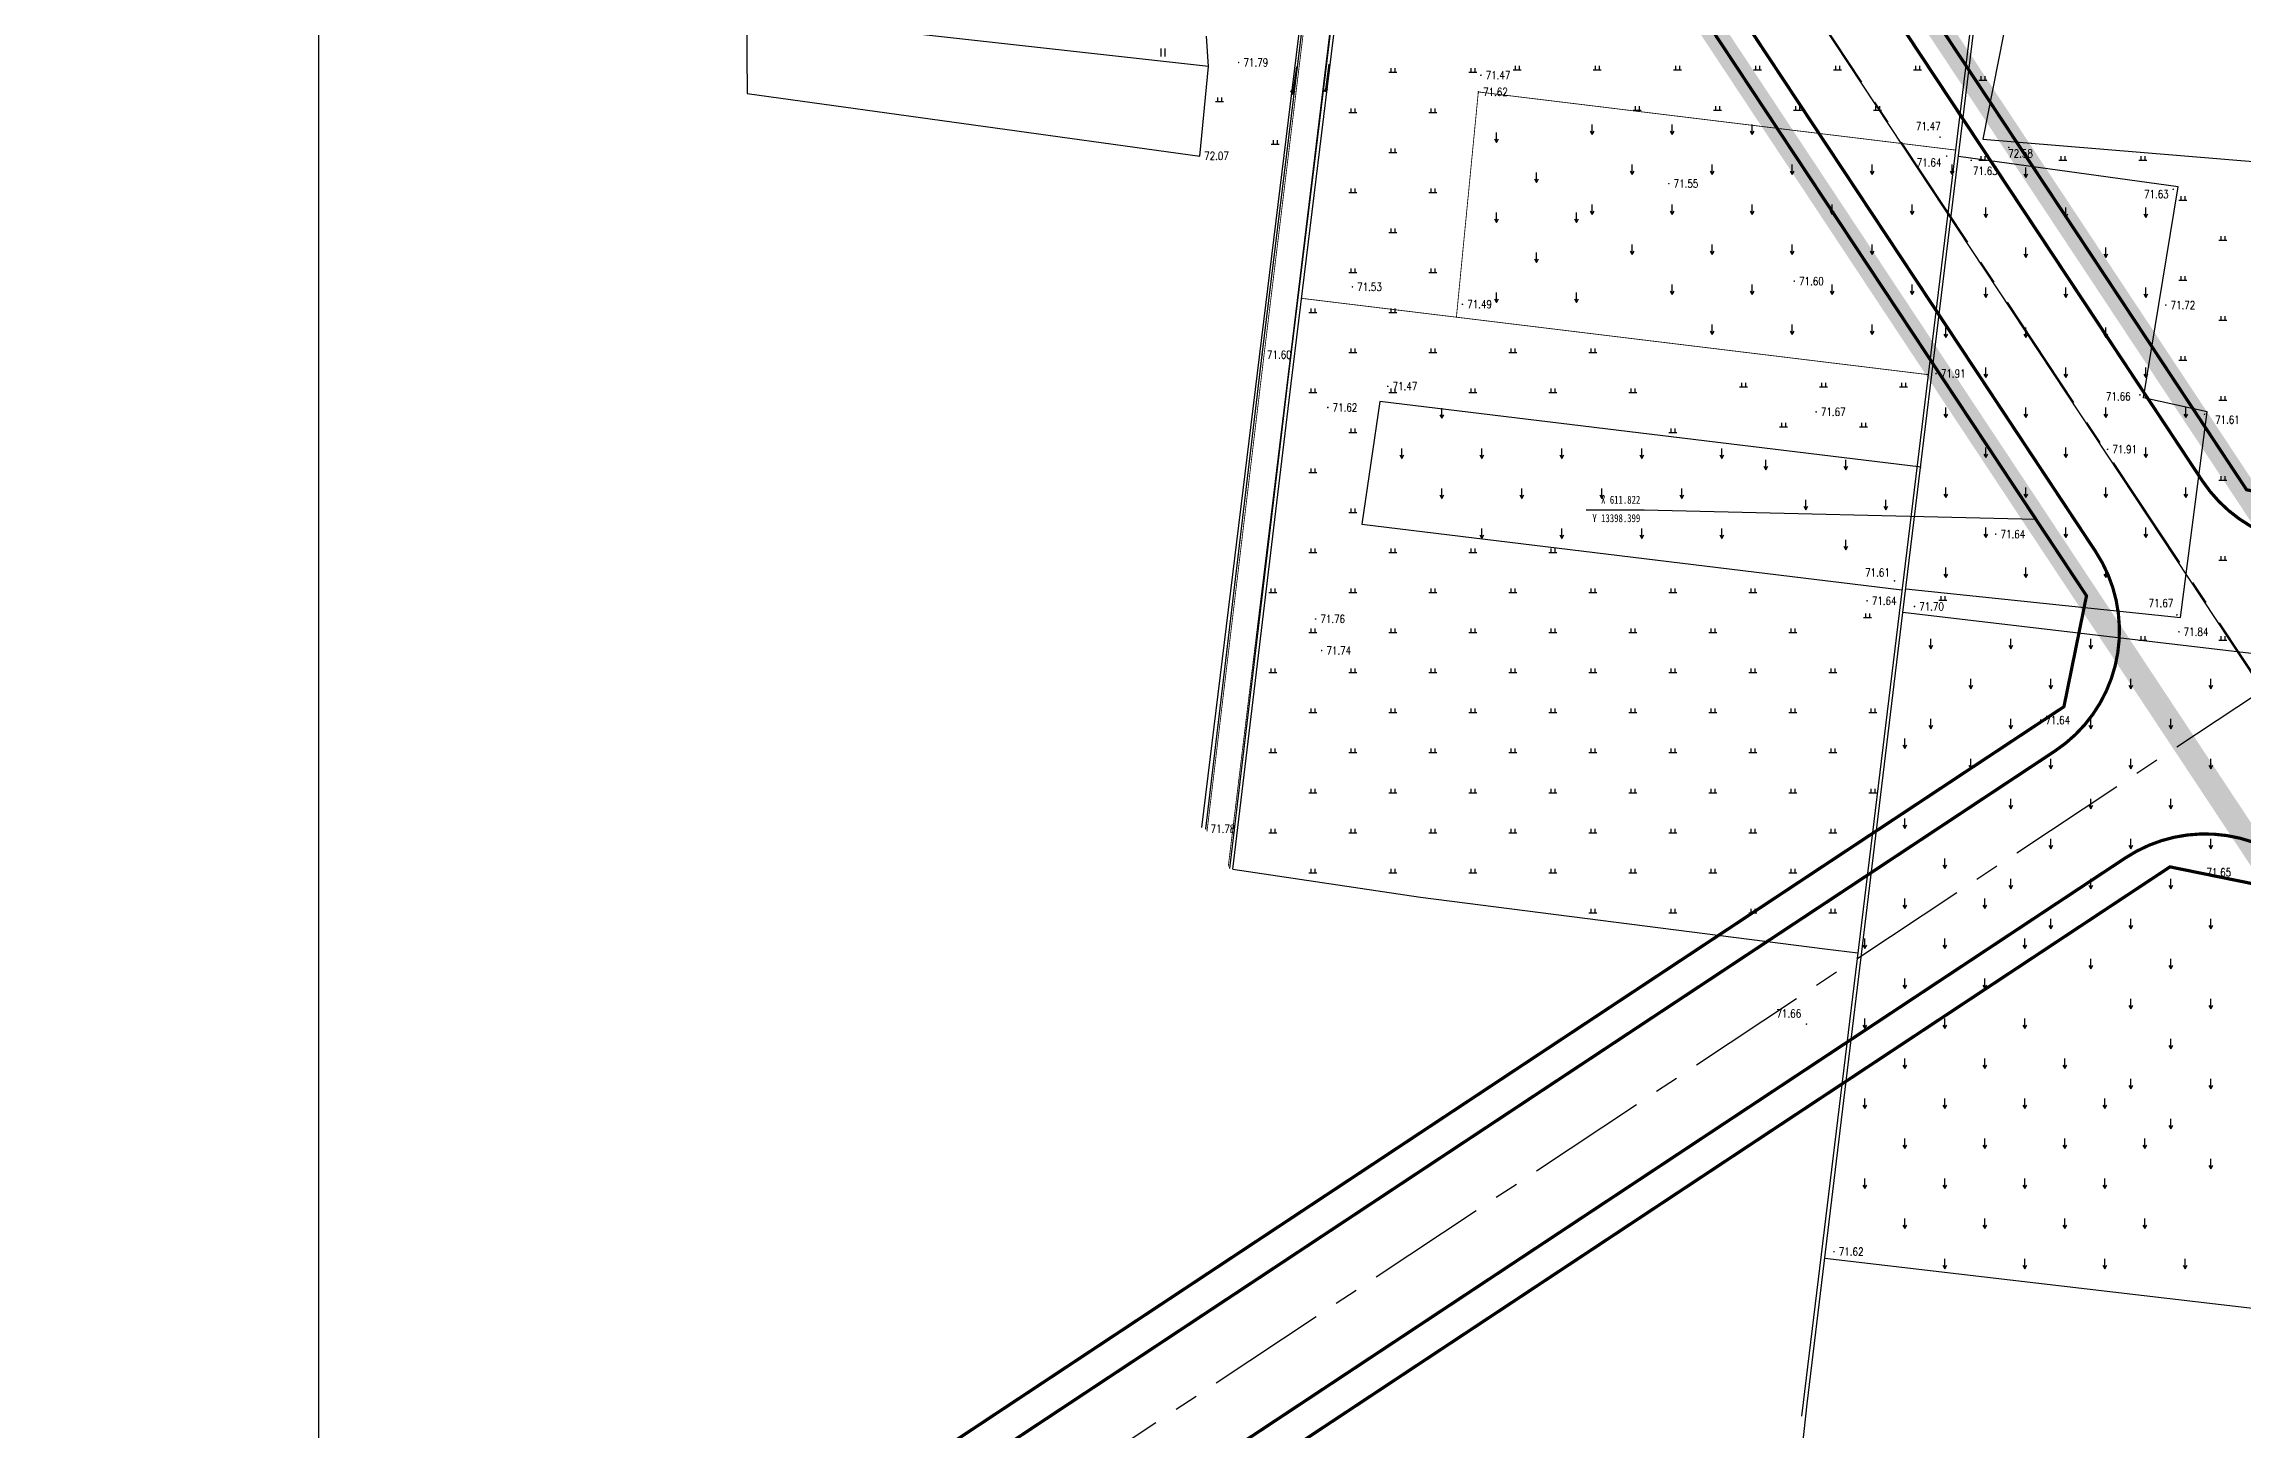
# Model space of a CAD drawing. Extents: x 10519 to 17598, y -625 to 2857.
# Drawn here: x 13149.5 to 13424.2, y 498.2 to 671.2 of the extents above; entities that cross this region are included whole.
import ezdxf
from ezdxf.enums import TextEntityAlignment as Align

# ---------------------------------------------------------------- set-up
doc = ezdxf.new("R2010")
doc.units = 0
doc.header["$MEASUREMENT"] = 0
for name, pattern in [('CENTER', [2, 1.25, -0.25, 0.25, -0.25]), ('CENTERX2', [4, 2.5, -0.5, 0.5, -0.5]), ('L94', [8, 5, -1.5, 0, -1.5])]:
    doc.linetypes.add(name, pattern=pattern)
doc.layers.get('0').update_dxf_attribs({"linetype": 'CONTINUOUS'})
for name, color, linetype in [('00000衢化东路中线', 1, 'CENTER'), ('00000道路边线', 2, 'CONTINUOUS'), ('ASSIST', 252, 'CONTINUOUS'), ('GCD', 224, 'CONTINUOUS'), ('JZD', 1, 'CONTINUOUS'), ('TYBZ', 7, 'CONTINUOUS'), ('ZJ', 7, 'CONTINUOUS')]:
    doc.layers.add(name, color=color, linetype=linetype)
doc.styles.add('DIMST', font='SimSun.ttf', dxfattribs={"width": 0.8})
doc.styles.add('HZ', font='txt8.shx', dxfattribs={"width": 0.8, "bigfont": 'hz.shx'})

# ---------------------------------------------------------------- blocks, each defined once
blk = doc.blocks.new('gc120')
for p, q in [((-0.5, 0.87), (0, 0)), ((0, 0), (0, 2.5)), ((0, 0), (0.5, 0.87))]:
    blk.add_line(p, q)
blk = doc.blocks.new('gc119')
for p, q in [((-1, 0), (1, 0)), ((-0.5, 1), (-0.5, 0)), ((0.5, 1), (0.5, 0))]:
    blk.add_line(p, q)
blk = doc.blocks.new('gc121')
for p, q in [((-0.5, -1), (-0.5, 1)), ((0.5, -1), (0.5, 1))]:
    blk.add_line(p, q)
blk = doc.blocks.new('gc086')
for p, q in [((0, 0), (7, 0)), ((7, 0), (6.18, 0.57)), ((7, 0), (6.18, -0.57))]:
    blk.add_line(p, q)
blk = doc.blocks.new('GC200')
at = {"linetype": 'Continuous', "const_width": 0.2, "flags": 128}
blk.add_lwpolyline([(-0.1, 0, 1), (0.1, 0, 1)], format="xyb", close=True, dxfattribs=at)

msp = doc.modelspace()

# ---------------------------------------------------------------- linework, layer by layer
at = {"layer": '00000衢化东路中线', "color": 6, "linetype": 'CENTERX2', "ltscale": 6}
for p, q in [((13562.07, 386.26), (13247.57, 861.47)), ((13562.07, 386.26), (13247.57, 861.47)), ((13708.73, 777.09), (13155.85, 411.18))]:
    msp.add_line(p, q, dxfattribs=at)
at = {"layer": '00000道路边线', "const_width": 0.4}
for points in [[(13407.08, 938.53, 0.283572), (13380.85, 937.69, -0.283572), (13407.08, 938.53), (13666.31, 789.88, -0.558152), (13667.29, 759.25), (13444.14, 611.57, -0.414214), (13419.19, 616.64), (13273.56, 836.7), (13406.28, 636.16)], [(13391.28, 629.83), (13260.21, 827.87, 0.414214), (13225.57, 834.92, -0.414214), (13260.21, 827.87, 0.414214), (13225.57, 834.92, -0.414214), (13260.21, 827.87, 0.414214), (13225.57, 834.92, -0.414214), (13260.21, 827.87)], [(13257.01, 825.46), (13404.72, 602.27), (13401.9, 588.41), (13174.24, 437.74, -0.414214), (13149.3, 442.82), (13006, 659.34), (13011.71, 687.39), (13228.96, 831.17), (13257.01, 825.46), (13228.96, 831.17), (13117.1, 757.14), (13228.96, 831.17), (13257.01, 825.46), (13228.96, 831.17), (13011.71, 687.39), (13006, 659.34), (13126.9, 476.67)], [(13364.07, 670.93), (13260.21, 827.87), (13405.85, 607.81, -0.414214), (13400.77, 582.87), (13173.11, 432.2, -0.414214), (13148.17, 437.28), (13002.53, 657.33), (13119.43, 480.7)]]:
    msp.add_lwpolyline(points, format="xyb", dxfattribs=at)
for points in [[(13277.03, 838.7), (13282.74, 866.76), (13385.61, 934.84), (13402.52, 935.38), (13666.5, 784.01), (13667.14, 763.95), (13438.59, 612.69), (13424.73, 615.51), (13277.03, 838.7), (13282.74, 866.76), (13385.61, 934.84), (13282.74, 866.76), (13277.03, 838.7), (13413.74, 632.12)], [(13359.28, 670.93), (13257.01, 825.46), (13228.96, 831.17), (13011.71, 687.39), (13006, 659.34), (13011.71, 687.39), (13228.96, 831.17), (13257.01, 825.46), (13392.07, 621.38)]]:
    msp.add_lwpolyline(points, dxfattribs=at)
for points in [[(13526.68, 384.55, 0.489562), (13535.78, 411.48), (13434.55, 564.45, 0.414214), (13409.6, 569.53), (13181.94, 418.86, 0.414214), (13176.87, 393.91), (13239.59, 299.14, 0.342677), (13260.51, 292.07)], [(13187.49, 417.73, 0.414214), (13182.41, 392.79), (13243.07, 301.13), (13257.4, 296.29), (13528.7, 390.54), (13534.16, 406.69), (13429, 565.58), (13415.15, 568.4)]]:
    msp.add_lwpolyline(points, format="xyb", close=True, dxfattribs=at)
at = {"layer": 'ASSIST', "color": 252, "flags": 128}
msp.add_lwpolyline([(13247.56, 861.47), (13247.56, 861.47), (13394, 957), (13947, 617), (13562, 386)], close=True, dxfattribs=at)
at = {"layer": 'ASSIST', "color": 252}
for points in [[(13368.89, 492.87), (13369.83, 501.33), (13381.77, 600.18), (13392.04, 684.62), (13395.74, 714.42), (13396.77, 723.56), (13408.67, 822.63), (13411.99, 849.81), (13415.36, 877.37), (13418.27, 901.55)], [(13417.72, 901.62), (13414.85, 877.47), (13411.48, 849.91), (13408.16, 822.73), (13395.22, 714.52), (13369.1, 499.79)], [(13337.41, 899.67), (13337.7, 899.36), (13337.64, 898.15), (13333.02, 859.43), (13321.08, 761.46), (13304.89, 628.95), (13297.62, 568.19)]]:
    msp.add_lwpolyline(points, dxfattribs=at)
at = {"layer": 'ASSIST', "color": 252, "const_width": 0.1, "flags": 128}
for points in [[(13337.32, 899.62), (13331.44, 848.26), (13323.96, 787.62), (13311.76, 685.98), (13297.47, 568.43)], [(13334.12, 897.52), (13329.54, 858.65), (13321.25, 789.78), (13316.1, 748.78), (13311.28, 709.01), (13301.86, 631.69), (13294.81, 572.79)], [(13306.65, 639.43), (13384.93, 629.9)]]:
    msp.add_lwpolyline(points, dxfattribs=at)
at = {"layer": 'ASSIST', "color": 252}
for points, elevation in [([(13298.04, 568.1), (13305.35, 628.8), (13310.13, 667.94), (13321.58, 761.4), (13323.41, 776.1), (13330.12, 832.04), (13333.46, 859.53), (13338.13, 897.96), (13338.17, 899.36), (13337.91, 900.01)], 71.09), ([(13332.9, 896.71), (13333.23, 894.77), (13329.02, 860.54), (13316, 752.81), (13310.89, 709.99), (13294.14, 573.3)], 71.36), ([(13294.67, 573.16), (13301.71, 632.39), (13311.26, 710.13), (13316.5, 752.78), (13329.54, 860.09), (13333.81, 897.36)], 71.36)]:
    msp.add_lwpolyline(points, dxfattribs=dict(at, elevation=elevation))
at = {"layer": 'ASSIST', "color": 252, "flags": 128}
for points, elevation in [([(13456.77, 653.96), (13459.04, 667.65), (13395.66, 678.96), (13391.75, 659.32)], 72.37), ([(13237.25, 674.8), (13237.36, 665.01), (13293.91, 657.21), (13294.99, 668.4)], 71.88)]:
    msp.add_lwpolyline(points, close=True, dxfattribs=dict(at, elevation=elevation))
at = {"layer": 'ASSIST', "color": 252, "elevation": 72.11, "flags": 128}
msp.add_lwpolyline([(13294.99, 668.4), (13294.77, 672.17)], dxfattribs=at)
at = {"layer": 'ASSIST', "color": 252, "const_width": 0.1, "elevation": 71.62, "flags": 128}
msp.add_lwpolyline([(13325.98, 637.07), (13328.72, 665.22), (13388.34, 657.96)], dxfattribs=at)
at = {"layer": 'ASSIST', "color": 252, "flags": 128}
for points in [[(13382.13, 603.12), (13416.48, 599.54), (13419.8, 625.27), (13411.83, 627.02), (13416.17, 653.38), (13388.74, 657.15)], [(13384.05, 618.32), (13316.42, 626.54), (13314.17, 611.23), (13381.66, 603.02)], [(13372.04, 519.52), (13447.91, 510.66), (13451.78, 539.1), (13455.61, 538.92), (13458.89, 565.47), (13453, 566.11), (13456.47, 591.38), (13381.77, 600.18)], [(13298.04, 568.1), (13321.49, 564.62), (13372.03, 558.17), (13376.14, 557.67)]]:
    msp.add_lwpolyline(points, dxfattribs=at)
at = {"layer": 'JZD', "linetype": 'L94', "ltscale": 2, "flags": 128}
msp.add_lwpolyline([(13268.34, 851.36, 3, 3, 0), (13248.54, 838.27, 3, 3, 0), (13558.91, 369.28, 3, 3, 0), (13611.24, 387.46, 3, 3, 0.033868), (13652.96, 405.2, 3, 3, 0), (13913.06, 532.44, 3, 3, 0), (13894.6, 572.84, 3, 3, 0), (13860.14, 593.14, 3, 3, 0), (13886.5, 637.91, 3, 3, 0.035272), (13890.89, 646.74, 3, 3, 0), (13896.13, 659.44, 3, 3, 0), (13836.59, 844.12, 3, 3, 0), (13693.23, 768.68, 3, 3, 0), (13683.08, 774.5, 3, 3, 0), (13430.04, 607.03, 3, 3, 0), (13268.34, 851.36, 0, 0, 0)], format="xyseb", dxfattribs=at)
at = {"layer": 'TYBZ'}
msp.add_lwpolyline([(14372.81, 1105.71), (14372.81, 256.71), (13183.81, 256.71), (13183.81, 1105.71)], close=True, dxfattribs=at)
at = {"layer": 'ZJ', "linetype": 'ByBlock'}
for p, q in [((13349.46, 612.97), (13342.21, 612.97)), ((13398.4, 611.82), (13349.46, 612.97))]:
    msp.add_line(p, q, dxfattribs=at)

# ---------------------------------------------------------------- block references
at = {"layer": 'ASSIST', "color": 252, "xscale": 0.5, "yscale": 0.5}
for name, p in [('gc121', (13289.35, 670.15)), ('gc119', (13318.04, 667.67)), ('gc119', (13328.04, 667.67)), ('gc119', (13333.59, 667.96)), ('gc119', (13343.59, 667.96)), ('gc119', (13353.59, 667.96)), ('gc119', (13363.59, 667.96)), ('gc119', (13373.59, 667.96)), ('gc119', (13383.59, 667.96)), ('gc119', (13391.77, 666.71)), ('gc119', (13296.36, 664.04)), ('gc119', (13313.04, 662.67)), ('gc119', (13323.04, 662.67)), ('gc119', (13348.59, 662.96)), ('gc119', (13358.59, 662.96)), ('gc119', (13368.59, 662.96)), ('gc119', (13378.59, 662.96)), ('gc120', (13330.98, 658.92)), ('gc120', (13342.94, 659.9)), ('gc120', (13352.94, 659.9)), ('gc120', (13362.94, 659.9)), ('gc119', (13303.34, 658.71)), ('gc119', (13318.04, 657.67)), ('gc119', (13391.77, 656.71)), ('gc119', (13401.77, 656.71)), ('gc119', (13411.77, 656.71)), ('gc120', (13335.98, 653.92)), ('gc120', (13347.94, 654.9)), ('gc120', (13357.94, 654.9)), ('gc120', (13367.94, 654.9)), ('gc120', (13377.94, 654.9)), ('gc120', (13387.94, 654.9)), ('gc120', (13397.13, 654.54)), ('gc119', (13313.04, 652.67)), ('gc119', (13323.04, 652.67)), ('gc120', (13342.94, 649.9)), ('gc120', (13352.94, 649.9)), ('gc120', (13362.94, 649.9)), ('gc120', (13372.94, 649.9)), ('gc120', (13382.94, 649.9)), ('gc119', (13416.77, 651.71)), ('gc120', (13330.98, 648.92)), ('gc120', (13340.98, 648.92)), ('gc120', (13392.13, 649.54)), ('gc120', (13402.13, 649.54)), ('gc120', (13412.13, 649.54)), ('gc119', (13318.04, 647.67)), ('gc120', (13347.94, 644.9)), ('gc120', (13357.94, 644.9)), ('gc120', (13367.94, 644.9)), ('gc120', (13377.94, 644.9)), ('gc120', (13397.13, 644.54)), ('gc120', (13407.13, 644.54)), ('gc119', (13421.77, 646.71)), ('gc119', (13313.04, 642.67)), ('gc119', (13323.04, 642.67)), ('gc120', (13335.98, 643.92)), ('gc120', (13330.98, 638.92)), ('gc120', (13340.98, 638.92)), ('gc120', (13352.94, 639.9)), ('gc120', (13362.94, 639.9)), ('gc120', (13372.94, 639.9)), ('gc120', (13382.94, 639.9)), ('gc120', (13392.13, 639.54)), ('gc120', (13402.13, 639.54)), ('gc120', (13412.13, 639.54)), ('gc119', (13416.77, 641.71)), ('gc119', (13308.04, 637.67)), ('gc119', (13318.04, 637.67)), ('gc120', (13357.94, 634.9)), ('gc120', (13367.94, 634.9)), ('gc120', (13377.94, 634.9)), ('gc120', (13387.13, 634.54)), ('gc120', (13397.13, 634.54)), ('gc120', (13407.13, 634.54)), ('gc119', (13421.77, 636.71)), ('gc119', (13313.04, 632.67)), ('gc119', (13323.04, 632.67)), ('gc119', (13333.04, 632.67)), ('gc119', (13343.04, 632.67)), ('gc119', (13416.77, 631.71)), ('gc120', (13392.13, 629.54)), ('gc120', (13402.13, 629.54)), ('gc120', (13412.13, 629.54)), ('gc119', (13308.04, 627.67)), ('gc119', (13318.04, 627.67)), ('gc119', (13328.04, 627.67)), ('gc119', (13338.04, 627.67)), ('gc119', (13348.04, 627.67)), ('gc119', (13361.87, 628.38)), ('gc119', (13371.87, 628.38)), ('gc119', (13381.87, 628.38)), ('gc119', (13421.77, 626.71)), ('gc120', (13324.17, 624.44)), ('gc119', (13366.87, 623.38)), ('gc119', (13376.87, 623.38)), ('gc120', (13387.13, 624.54)), ('gc120', (13397.13, 624.54)), ('gc120', (13407.13, 624.54)), ('gc120', (13417.13, 624.54)), ('gc119', (13313.04, 622.67)), ('gc119', (13353.04, 622.67)), ('gc120', (13392.13, 619.54)), ('gc120', (13402.13, 619.54)), ('gc120', (13412.13, 619.54)), ('gc119', (13308.04, 617.67)), ('gc120', (13319.17, 619.44)), ('gc120', (13329.17, 619.44)), ('gc120', (13339.17, 619.44)), ('gc120', (13349.17, 619.44)), ('gc120', (13359.17, 619.44)), ('gc120', (13364.64, 618.02)), ('gc120', (13374.64, 618.02)), ('gc120', (13324.17, 614.44)), ('gc120', (13334.17, 614.44)), ('gc120', (13344.17, 614.44)), ('gc120', (13354.17, 614.44)), ('gc120', (13387.13, 614.54)), ('gc120', (13397.13, 614.54)), ('gc120', (13407.13, 614.54)), ('gc120', (13417.13, 614.54)), ('gc119', (13421.77, 616.71)), ('gc119', (13313.04, 612.67)), ('gc120', (13369.64, 613.02)), ('gc120', (13379.64, 613.02)), ('gc120', (13329.17, 609.44)), ('gc120', (13339.17, 609.44)), ('gc120', (13349.17, 609.44)), ('gc120', (13359.17, 609.44)), ('gc120', (13392.13, 609.54)), ('gc120', (13402.13, 609.54)), ('gc120', (13412.13, 609.54)), ('gc119', (13308.04, 607.67)), ('gc119', (13318.04, 607.67)), ('gc119', (13328.04, 607.67)), ('gc119', (13338.04, 607.67)), ('gc120', (13374.64, 608.02)), ('gc119', (13421.77, 606.71)), ('gc120', (13387.13, 604.54)), ('gc120', (13397.13, 604.54)), ('gc120', (13407.13, 604.54)), ('gc119', (13303.04, 602.67)), ('gc119', (13313.04, 602.67)), ('gc119', (13323.04, 602.67)), ('gc119', (13333.04, 602.67)), ('gc119', (13343.04, 602.67)), ('gc119', (13353.04, 602.67)), ('gc119', (13363.04, 602.67)), ('gc119', (13386.77, 601.71)), ('gc119', (13377.37, 599.54)), ('gc119', (13308.04, 597.67)), ('gc119', (13318.04, 597.67)), ('gc119', (13328.04, 597.67)), ('gc119', (13338.04, 597.67)), ('gc119', (13348.04, 597.67)), ('gc119', (13358.04, 597.67)), ('gc119', (13368.04, 597.67)), ('gc120', (13385.27, 595.66)), ('gc120', (13395.27, 595.66)), ('gc120', (13405.27, 595.66)), ('gc119', (13411.77, 596.71)), ('gc119', (13421.77, 596.71)), ('gc119', (13303.04, 592.67)), ('gc119', (13313.04, 592.67)), ('gc119', (13323.04, 592.67)), ('gc119', (13333.04, 592.67)), ('gc119', (13343.04, 592.67)), ('gc119', (13353.04, 592.67)), ('gc119', (13363.04, 592.67)), ('gc119', (13373.04, 592.67)), ('gc120', (13390.27, 590.66)), ('gc120', (13400.27, 590.66)), ('gc120', (13410.27, 590.66)), ('gc120', (13420.27, 590.66)), ('gc119', (13308.04, 587.67)), ('gc119', (13318.04, 587.67)), ('gc119', (13328.04, 587.67)), ('gc119', (13338.04, 587.67)), ('gc119', (13348.04, 587.67)), ('gc119', (13358.04, 587.67)), ('gc119', (13368.04, 587.67)), ('gc119', (13378.04, 587.67)), ('gc120', (13385.27, 585.66)), ('gc120', (13395.27, 585.66)), ('gc120', (13405.27, 585.66)), ('gc120', (13415.27, 585.66)), ('gc119', (13303.04, 582.67)), ('gc119', (13313.04, 582.67)), ('gc119', (13323.04, 582.67)), ('gc119', (13333.04, 582.67)), ('gc119', (13343.04, 582.67)), ('gc119', (13353.04, 582.67)), ('gc119', (13363.04, 582.67)), ('gc119', (13373.04, 582.67)), ('gc120', (13382.03, 583.2)), ('gc120', (13390.27, 580.66)), ('gc120', (13400.27, 580.66)), ('gc120', (13410.27, 580.66)), ('gc120', (13420.27, 580.66)), ('gc119', (13308.04, 577.67)), ('gc119', (13318.04, 577.67)), ('gc119', (13328.04, 577.67)), ('gc119', (13338.04, 577.67)), ('gc119', (13348.04, 577.67)), ('gc119', (13358.04, 577.67)), ('gc119', (13368.04, 577.67)), ('gc119', (13378.04, 577.67)), ('gc120', (13395.27, 575.66)), ('gc120', (13405.27, 575.66)), ('gc120', (13415.27, 575.66)), ('gc120', (13382.03, 573.2)), ('gc119', (13303.04, 572.67)), ('gc119', (13313.04, 572.67)), ('gc119', (13323.04, 572.67)), ('gc119', (13333.04, 572.67)), ('gc119', (13343.04, 572.67)), ('gc119', (13353.04, 572.67)), ('gc119', (13363.04, 572.67)), ('gc119', (13373.04, 572.67)), ('gc120', (13400.27, 570.66)), ('gc120', (13410.27, 570.66)), ('gc120', (13420.27, 570.66)), ('gc120', (13387.03, 568.2)), ('gc119', (13308.04, 567.67)), ('gc119', (13318.04, 567.67)), ('gc119', (13328.04, 567.67)), ('gc119', (13338.04, 567.67)), ('gc119', (13348.04, 567.67)), ('gc119', (13358.04, 567.67)), ('gc119', (13368.04, 567.67)), ('gc120', (13395.27, 565.66)), ('gc120', (13405.27, 565.66)), ('gc120', (13415.27, 565.66)), ('gc119', (13343.04, 562.67)), ('gc119', (13353.04, 562.67)), ('gc119', (13363.04, 562.67)), ('gc119', (13373.04, 562.67)), ('gc120', (13382.03, 563.2)), ('gc120', (13392.03, 563.2)), ('gc120', (13400.27, 560.66)), ('gc120', (13410.27, 560.66)), ('gc120', (13420.27, 560.66)), ('gc120', (13377.03, 558.2)), ('gc120', (13387.03, 558.2)), ('gc120', (13397.03, 558.2)), ('gc120', (13405.27, 555.66)), ('gc120', (13415.27, 555.66)), ('gc120', (13382.03, 553.2)), ('gc120', (13392.03, 553.2)), ('gc120', (13377.03, 548.2)), ('gc120', (13387.03, 548.2)), ('gc120', (13397.03, 548.2)), ('gc120', (13410.27, 550.66)), ('gc120', (13420.27, 550.66)), ('gc120', (13415.27, 545.66)), ('gc120', (13382.03, 543.2)), ('gc120', (13392.03, 543.2)), ('gc120', (13402.03, 543.2)), ('gc120', (13410.27, 540.66)), ('gc120', (13420.27, 540.66)), ('gc120', (13377.03, 538.2)), ('gc120', (13387.03, 538.2)), ('gc120', (13397.03, 538.2)), ('gc120', (13407.03, 538.2)), ('gc120', (13415.27, 535.66)), ('gc120', (13382.03, 533.2)), ('gc120', (13392.03, 533.2)), ('gc120', (13402.03, 533.2)), ('gc120', (13412.03, 533.2)), ('gc120', (13420.27, 530.66)), ('gc120', (13377.03, 528.2)), ('gc120', (13387.03, 528.2)), ('gc120', (13397.03, 528.2)), ('gc120', (13407.03, 528.2)), ('gc120', (13382.03, 523.2)), ('gc120', (13392.03, 523.2)), ('gc120', (13402.03, 523.2)), ('gc120', (13412.03, 523.2)), ('gc120', (13387.03, 518.2)), ('gc120', (13397.03, 518.2)), ('gc120', (13407.03, 518.2)), ('gc120', (13417.03, 518.2))]:
    msp.add_blockref(name, p, dxfattribs=at)
at = {"layer": 'ASSIST', "color": 252}
ref = msp.add_blockref('GC200', (13298.77, 668.9, 71.79), dxfattribs=dict(at, xscale=0.5, yscale=0.5, zscale=0.5))
ref.add_attrib('height', '71.79', dxfattribs={"layer": 'GCD', "linetype": 'Continuous', "height": 1, "style": 'HZ', "width": 0.8}).set_placement((13299.37, 668.9, 71.79), align=Align.MIDDLE_LEFT)
at = {"layer": 'ASSIST', "color": 252, "yscale": 0.5, "zscale": 0.5}
for p, xscale, rotation in [((13305.98, 668.37), 0.5000000001158098, 262.0375021193097), ((13310.03, 668.69), 0.5000000001091127, 262.6431325344445)]:
    msp.add_blockref('gc086', p, dxfattribs=dict(at, xscale=xscale, rotation=rotation))
at = {"layer": 'ASSIST', "color": 252}
ref = msp.add_blockref('GC200', (13329.04, 667.31, 71.47), dxfattribs=dict(at, xscale=0.5, yscale=0.5, zscale=0.5))
ref.add_attrib('height', '71.47', dxfattribs={"layer": 'GCD', "linetype": 'Continuous', "height": 1, "style": 'HZ', "width": 0.8}).set_placement((13329.64, 667.31, 71.47), align=Align.MIDDLE_LEFT)
ref = msp.add_blockref('GC200', (13328.72, 665.22, 71.62), dxfattribs=dict(at, xscale=0.5, yscale=0.5, zscale=0.5))
ref.add_attrib('height', '71.62', dxfattribs={"layer": 'GCD', "linetype": 'Continuous', "height": 1, "style": 'HZ', "width": 0.8}).set_placement((13329.32, 665.22, 71.62), align=Align.MIDDLE_LEFT)
ref = msp.add_blockref('GC200', (13386.42, 659.57, 71.47), dxfattribs=dict(at, xscale=0.5, yscale=0.5, zscale=0.5))
ref.add_attrib('height', '71.47', dxfattribs={"layer": 'GCD', "linetype": 'Continuous', "height": 1, "style": 'HZ', "width": 0.8}).set_placement((13383.4, 660.93, 71.47), align=Align.MIDDLE_LEFT)
ref = msp.add_blockref('GC200', (13293.86, 657.23, 72.07), dxfattribs=dict(at, xscale=0.5, yscale=0.5, zscale=0.5))
ref.add_attrib('height', '72.07', dxfattribs={"layer": 'GCD', "linetype": 'Continuous', "height": 1, "style": 'HZ', "width": 0.8}).set_placement((13294.46, 657.23, 72.07), align=Align.MIDDLE_LEFT)
ref = msp.add_blockref('GC200', (13387.25, 657.2, 71.64), dxfattribs=dict(at, xscale=0.5, yscale=0.5, zscale=0.5))
ref.add_attrib('height', '71.64', dxfattribs={"layer": 'GCD', "linetype": 'Continuous', "height": 1, "style": 'HZ', "width": 0.8}).set_placement((13383.5, 656.4, 71.64), align=Align.MIDDLE_LEFT)
ref = msp.add_blockref('GC200', (13390.32, 656.67, 71.63), dxfattribs=dict(at, xscale=0.5, yscale=0.5, zscale=0.5))
ref.add_attrib('height', '71.63', dxfattribs={"layer": 'GCD', "linetype": 'Continuous', "height": 1, "style": 'HZ', "width": 0.8}).set_placement((13390.53, 655.35, 71.63), align=Align.MIDDLE_LEFT)
ref = msp.add_blockref('GC200', (13395.01, 658.29, 72.58), dxfattribs=dict(at, xscale=0.5, yscale=0.5, zscale=0.5))
ref.add_attrib('height', '72.58', dxfattribs={"layer": 'GCD', "linetype": 'Continuous', "height": 1, "style": 'HZ', "width": 0.8}).set_placement((13394.93, 657.54, 72.58), align=Align.MIDDLE_LEFT)
ref = msp.add_blockref('GC200', (13352.53, 653.76, 71.55), dxfattribs=dict(at, xscale=0.5, yscale=0.5, zscale=0.5))
ref.add_attrib('height', '71.55', dxfattribs={"layer": 'GCD', "linetype": 'Continuous', "height": 1, "style": 'HZ', "width": 0.8}).set_placement((13353.13, 653.76, 71.55), align=Align.MIDDLE_LEFT)
ref = msp.add_blockref('GC200', (13415.56, 653.06, 71.63), dxfattribs=dict(at, xscale=0.5, yscale=0.5, zscale=0.5))
ref.add_attrib('height', '71.63', dxfattribs={"layer": 'GCD', "linetype": 'Continuous', "height": 1, "style": 'HZ', "width": 0.8}).set_placement((13411.91, 652.45, 71.63), align=Align.MIDDLE_LEFT)
ref = msp.add_blockref('GC200', (13312.98, 640.86, 71.53), dxfattribs=dict(at, xscale=0.5, yscale=0.5, zscale=0.5))
ref.add_attrib('height', '71.53', dxfattribs={"layer": 'GCD', "linetype": 'Continuous', "height": 1, "style": 'HZ', "width": 0.8}).set_placement((13313.58, 640.86, 71.53), align=Align.MIDDLE_LEFT)
ref = msp.add_blockref('GC200', (13368.2, 641.58, 71.6), dxfattribs=dict(at, xscale=0.5, yscale=0.5, zscale=0.5))
ref.add_attrib('height', '71.60', dxfattribs={"layer": 'GCD', "linetype": 'Continuous', "height": 1, "style": 'HZ', "width": 0.8}).set_placement((13368.8, 641.58, 71.6), align=Align.MIDDLE_LEFT)
ref = msp.add_blockref('GC200', (13326.73, 638.69, 71.49), dxfattribs=dict(at, xscale=0.5, yscale=0.5, zscale=0.5))
ref.add_attrib('height', '71.49', dxfattribs={"layer": 'GCD', "linetype": 'Continuous', "height": 1, "style": 'HZ', "width": 0.8}).set_placement((13327.33, 638.69, 71.49), align=Align.MIDDLE_LEFT)
ref = msp.add_blockref('GC200', (13414.63, 638.59, 71.72), dxfattribs=dict(at, xscale=0.5, yscale=0.5, zscale=0.5))
ref.add_attrib('height', '71.72', dxfattribs={"layer": 'GCD', "linetype": 'Continuous', "height": 1, "style": 'HZ', "width": 0.8}).set_placement((13415.23, 638.59, 71.72), align=Align.MIDDLE_LEFT)
ref = msp.add_blockref('GC200', (13301.71, 632.39, 71.6), dxfattribs=dict(at, xscale=0.5, yscale=0.5, zscale=0.5))
ref.add_attrib('height', '71.60', dxfattribs={"layer": 'GCD', "linetype": 'Continuous', "height": 1, "style": 'HZ', "width": 0.8}).set_placement((13302.31, 632.39, 71.6), align=Align.MIDDLE_LEFT)
ref = msp.add_blockref('GC200', (13385.92, 630.03, 71.91), dxfattribs=dict(at, xscale=0.5, yscale=0.5, zscale=0.5))
ref.add_attrib('height', '71.91', dxfattribs={"layer": 'GCD', "linetype": 'Continuous', "height": 1, "style": 'HZ', "width": 0.8}).set_placement((13386.52, 630.03, 71.91), align=Align.MIDDLE_LEFT)
ref = msp.add_blockref('GC200', (13309.91, 625.79, 71.62), dxfattribs=dict(at, xscale=0.5, yscale=0.5, zscale=0.5))
ref.add_attrib('height', '71.62', dxfattribs={"layer": 'GCD', "linetype": 'Continuous', "height": 1, "style": 'HZ', "width": 0.8}).set_placement((13310.51, 625.79, 71.62), align=Align.MIDDLE_LEFT)
ref = msp.add_blockref('GC200', (13317.4, 628.44, 71.47), dxfattribs=dict(at, xscale=0.5, yscale=0.5, zscale=0.5))
ref.add_attrib('height', '71.47', dxfattribs={"layer": 'GCD', "linetype": 'Continuous', "height": 1, "style": 'HZ', "width": 0.8}).set_placement((13318, 628.44, 71.47), align=Align.MIDDLE_LEFT)
ref = msp.add_blockref('GC200', (13411.39, 627.37, 71.66), dxfattribs=dict(at, xscale=0.5, yscale=0.5, zscale=0.5))
ref.add_attrib('height', '71.66', dxfattribs={"layer": 'GCD', "linetype": 'Continuous', "height": 1, "style": 'HZ', "width": 0.8}).set_placement((13407.15, 627.18, 71.66), align=Align.MIDDLE_LEFT)
ref = msp.add_blockref('GC200', (13370.93, 625.25, 71.67), dxfattribs=dict(at, xscale=0.5, yscale=0.5, zscale=0.5))
ref.add_attrib('height', '71.67', dxfattribs={"layer": 'GCD', "linetype": 'Continuous', "height": 1, "style": 'HZ', "width": 0.8}).set_placement((13371.53, 625.25, 71.67), align=Align.MIDDLE_LEFT)
ref = msp.add_blockref('GC200', (13419.47, 624.95, 71.61), dxfattribs=dict(at, xscale=0.5, yscale=0.5, zscale=0.5))
ref.add_attrib('height', '71.61', dxfattribs={"layer": 'GCD', "linetype": 'Continuous', "height": 1, "style": 'HZ', "width": 0.8}).set_placement((13420.79, 624.27, 71.61), align=Align.MIDDLE_LEFT)
ref = msp.add_blockref('GC200', (13407.35, 620.57, 71.91), dxfattribs=dict(at, xscale=0.5, yscale=0.5, zscale=0.5))
ref.add_attrib('height', '71.91', dxfattribs={"layer": 'GCD', "linetype": 'Continuous', "height": 1, "style": 'HZ', "width": 0.8}).set_placement((13407.95, 620.57, 71.91), align=Align.MIDDLE_LEFT)
ref = msp.add_blockref('GC200', (13393.38, 609.97, 71.64), dxfattribs=dict(at, xscale=0.5, yscale=0.5, zscale=0.5))
ref.add_attrib('height', '71.64', dxfattribs={"layer": 'GCD', "linetype": 'Continuous', "height": 1, "style": 'HZ', "width": 0.8}).set_placement((13393.98, 609.97, 71.64), align=Align.MIDDLE_LEFT)
ref = msp.add_blockref('GC200', (13380.73, 604.13, 71.61), dxfattribs=dict(at, xscale=0.5, yscale=0.5, zscale=0.5))
ref.add_attrib('height', '71.61', dxfattribs={"layer": 'GCD', "linetype": 'Continuous', "height": 1, "style": 'HZ', "width": 0.8}).set_placement((13377.06, 605.18, 71.61), align=Align.MIDDLE_LEFT)
ref = msp.add_blockref('GC200', (13377.3, 601.64, 71.64), dxfattribs=dict(at, xscale=0.5, yscale=0.5, zscale=0.5))
ref.add_attrib('height', '71.64', dxfattribs={"layer": 'GCD', "linetype": 'Continuous', "height": 1, "style": 'HZ', "width": 0.8}).set_placement((13377.9, 601.64, 71.64), align=Align.MIDDLE_LEFT)
ref = msp.add_blockref('GC200', (13416.02, 599.88, 71.67), dxfattribs=dict(at, xscale=0.5, yscale=0.5, zscale=0.5))
ref.add_attrib('height', '71.67', dxfattribs={"layer": 'GCD', "linetype": 'Continuous', "height": 1, "style": 'HZ', "width": 0.8}).set_placement((13412.48, 601.36, 71.67), align=Align.MIDDLE_LEFT)
ref = msp.add_blockref('GC200', (13308.38, 599.37, 71.76), dxfattribs=dict(at, xscale=0.5, yscale=0.5, zscale=0.5))
ref.add_attrib('height', '71.76', dxfattribs={"layer": 'GCD', "linetype": 'Continuous', "height": 1, "style": 'HZ', "width": 0.8}).set_placement((13308.98, 599.37, 71.76), align=Align.MIDDLE_LEFT)
ref = msp.add_blockref('GC200', (13383.22, 600.93, 71.7), dxfattribs=dict(at, xscale=0.5, yscale=0.5, zscale=0.5))
ref.add_attrib('height', '71.70', dxfattribs={"layer": 'GCD', "linetype": 'Continuous', "height": 1, "style": 'HZ', "width": 0.8}).set_placement((13383.82, 600.93, 71.7), align=Align.MIDDLE_LEFT)
ref = msp.add_blockref('GC200', (13416.27, 597.77, 71.84), dxfattribs=dict(at, xscale=0.5, yscale=0.5, zscale=0.5))
ref.add_attrib('height', '71.84', dxfattribs={"layer": 'GCD', "linetype": 'Continuous', "height": 1, "style": 'HZ', "width": 0.8}).set_placement((13416.86, 597.77, 71.84), align=Align.MIDDLE_LEFT)
ref = msp.add_blockref('GC200', (13309.14, 595.43, 71.74), dxfattribs=dict(at, xscale=0.5, yscale=0.5, zscale=0.5))
ref.add_attrib('height', '71.74', dxfattribs={"layer": 'GCD', "linetype": 'Continuous', "height": 1, "style": 'HZ', "width": 0.8}).set_placement((13309.74, 595.43, 71.74), align=Align.MIDDLE_LEFT)
ref = msp.add_blockref('GC200', (13398.99, 586.74, 71.64), dxfattribs=dict(at, xscale=0.5, yscale=0.5, zscale=0.5))
ref.add_attrib('height', '71.64', dxfattribs={"layer": 'GCD', "linetype": 'Continuous', "height": 1, "style": 'HZ', "width": 0.8}).set_placement((13399.59, 586.74, 71.64), align=Align.MIDDLE_LEFT)
ref = msp.add_blockref('GC200', (13294.67, 573.16, 71.78), dxfattribs=dict(at, xscale=0.5, yscale=0.5, zscale=0.5))
ref.add_attrib('height', '71.78', dxfattribs={"layer": 'GCD', "linetype": 'Continuous', "height": 1, "style": 'HZ', "width": 0.8}).set_placement((13295.27, 573.16, 71.78), align=Align.MIDDLE_LEFT)
ref = msp.add_blockref('GC200', (13419.11, 567.72, 71.65), dxfattribs=dict(at, xscale=0.5, yscale=0.5, zscale=0.5))
ref.add_attrib('height', '71.65', dxfattribs={"layer": 'GCD', "linetype": 'Continuous', "height": 1, "style": 'HZ', "width": 0.8}).set_placement((13419.71, 567.72, 71.65), align=Align.MIDDLE_LEFT)
ref = msp.add_blockref('GC200', (13369.72, 548.76, 71.66), dxfattribs=dict(at, xscale=0.5, yscale=0.5, zscale=0.5))
ref.add_attrib('height', '71.66', dxfattribs={"layer": 'GCD', "linetype": 'Continuous', "height": 1, "style": 'HZ', "width": 0.8}).set_placement((13365.98, 550.08, 71.66), align=Align.MIDDLE_LEFT)
ref = msp.add_blockref('GC200', (13373.17, 520.33, 71.62), dxfattribs=dict(at, xscale=0.5, yscale=0.5, zscale=0.5))
ref.add_attrib('height', '71.62', dxfattribs={"layer": 'GCD', "linetype": 'Continuous', "height": 1, "style": 'HZ', "width": 0.8}).set_placement((13373.77, 520.33, 71.62), align=Align.MIDDLE_LEFT)

# ---------------------------------------------------------------- texts
at = {"layer": 'ZJ', "linetype": 'ByBlock', "style": 'DIMST', "width": 0.8}
msp.add_text('X 611.822', height=1, dxfattribs=at).set_placement((13348.96, 613.47), align=Align.BOTTOM_RIGHT)
msp.add_text('Y 13398.399', height=1, dxfattribs=at).set_placement((13348.96, 612.47), align=Align.TOP_RIGHT)

doc.saveas('drawing.dxf')
